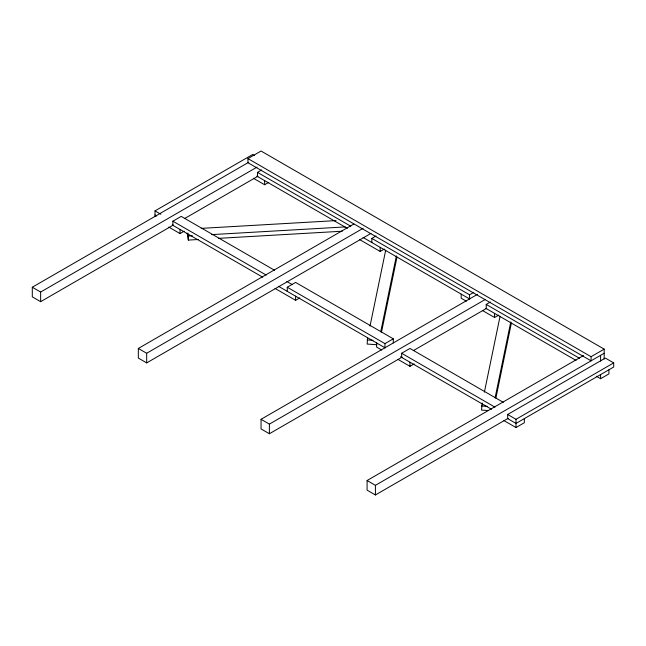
<?xml version="1.0" encoding="UTF-8"?>
<svg xmlns="http://www.w3.org/2000/svg" width="646" height="646" viewBox="0 0 646 646"><rect width="100%" height="100%" fill="white"/><g stroke="black" fill="none" stroke-linecap="round" stroke-linejoin="round"><path stroke-width="0.97" d="M376.925 344.73L367.162 344.06L367.574 337.955M370.013 326.117L385.702 250.163M380.712 331.858L396.394 255.897M381.528 332.036L397.007 257.068M488.368 410.557L481.536 410.089L482.15 402.999M484.387 392.154L500.077 316.193M495.086 397.888L510.768 321.934M495.894 398.073L511.382 323.097M155.016 216.66L155.016 210.879L252.707 154.475L254.379 155.444M247.943 158.601L591.066 356.705L591.066 360.831L247.943 162.735L247.943 158.601L261.049 151.035L604.172 349.139L604.172 359.047M173.298 225.083L40.641 301.674L32.3 296.861L32.3 287.236L248.742 162.267M32.3 287.236L40.641 292.049L257.084 167.08M172.886 225.325L172.886 221.198L181.227 216.386L274.558 270.27M257.471 176.487L257.471 172.361L261.646 169.955M184.643 218.534L257.956 176.213M168.816 227.101L180.032 233.577L184.199 231.171M253.41 178.272L264.618 184.74L268.793 182.334M370.974 233.4L146.674 362.899L138.333 358.078L138.333 348.452L353.903 223.992M138.333 348.452L146.674 353.265L363.117 228.304M287.26 291.362L287.26 287.236L295.602 282.415L393.293 338.819L393.293 342.945M371.846 242.525L371.846 238.398L376.02 235.984M275.067 288.447L295.602 300.301L299.768 297.895M359.66 239.609L380.187 251.464L384.354 249.057M287.26 287.236L384.951 343.632L393.293 338.819M371.846 238.398L469.545 294.802L473.712 292.388M402.046 357.149L269.39 433.741L261.049 428.928L261.049 419.294L477.491 294.334M261.049 419.294L269.39 424.115L484.96 299.655M401.634 357.391L401.634 353.265L409.968 348.452L503.307 402.337M486.22 308.554L486.22 304.428L490.395 302.021M413.392 350.6L486.704 308.279M398.001 359.418L409.968 366.33L414.143 363.924M482.586 310.581L494.561 317.501L498.728 315.087M508.079 418.374L375.423 494.965L367.081 490.144L367.081 480.519L583.524 355.55M591.066 356.705L604.172 349.139M367.081 480.519L375.423 485.332L604.172 353.265M507.667 418.608L507.667 414.482L605.359 358.078L613.7 362.899L613.7 367.025L516.009 423.429L507.376 418.447M507.667 414.482L516.009 419.294L613.7 362.899M503.928 420.578L516.009 427.555L524.342 422.734L524.342 418.608M596.282 376.222L600.594 378.717L608.936 373.897L608.936 369.77M201.245 228.369L336.041 220.609M187.833 233.053L188.333 235.96L192.355 235.725M211.468 234.627L345.255 226.916M187.162 233.311L188.333 240.086L198.395 239.505M218.51 238.35L342.243 231.22M367.162 339.925L373.017 340.329M481.536 405.963L487.391 406.366M257.471 172.361L350.81 226.245M486.22 304.428L579.551 358.312M256.858 176.132L347.314 228.361M363.076 237.462L469.755 299.05M486.01 308.433L576.062 360.428M466.331 301.197L461.204 298.234L461.204 294.108M286.832 281.486L291.96 284.442M155.016 210.879L160.854 214.254M172.886 221.198L266.217 275.083M401.634 353.265L494.965 407.15M155.016 215.005L156.736 216.006M172.272 224.97L262.728 277.199M278.491 286.299L385.169 347.887M400.56 356.778L491.477 409.265M381.746 350.035L376.61 347.072L376.61 342.945M600.594 355.332L600.594 361.106M600.594 374.591L600.594 378.717M516.009 419.294L516.009 427.555M494.561 313.367L494.561 317.501M469.545 294.802L469.545 298.928M409.968 362.204L409.968 366.33M384.951 343.632L384.951 347.766M380.187 247.337L380.187 251.464M375.423 485.332L375.423 494.965M295.602 296.175L295.602 300.301M269.39 424.115L269.39 433.741M264.618 180.614L264.618 184.74M188.333 235.96L188.333 240.086M180.032 229.451L180.032 233.577M146.674 353.265L146.674 362.899M40.641 292.049L40.641 301.674"/></g></svg>
